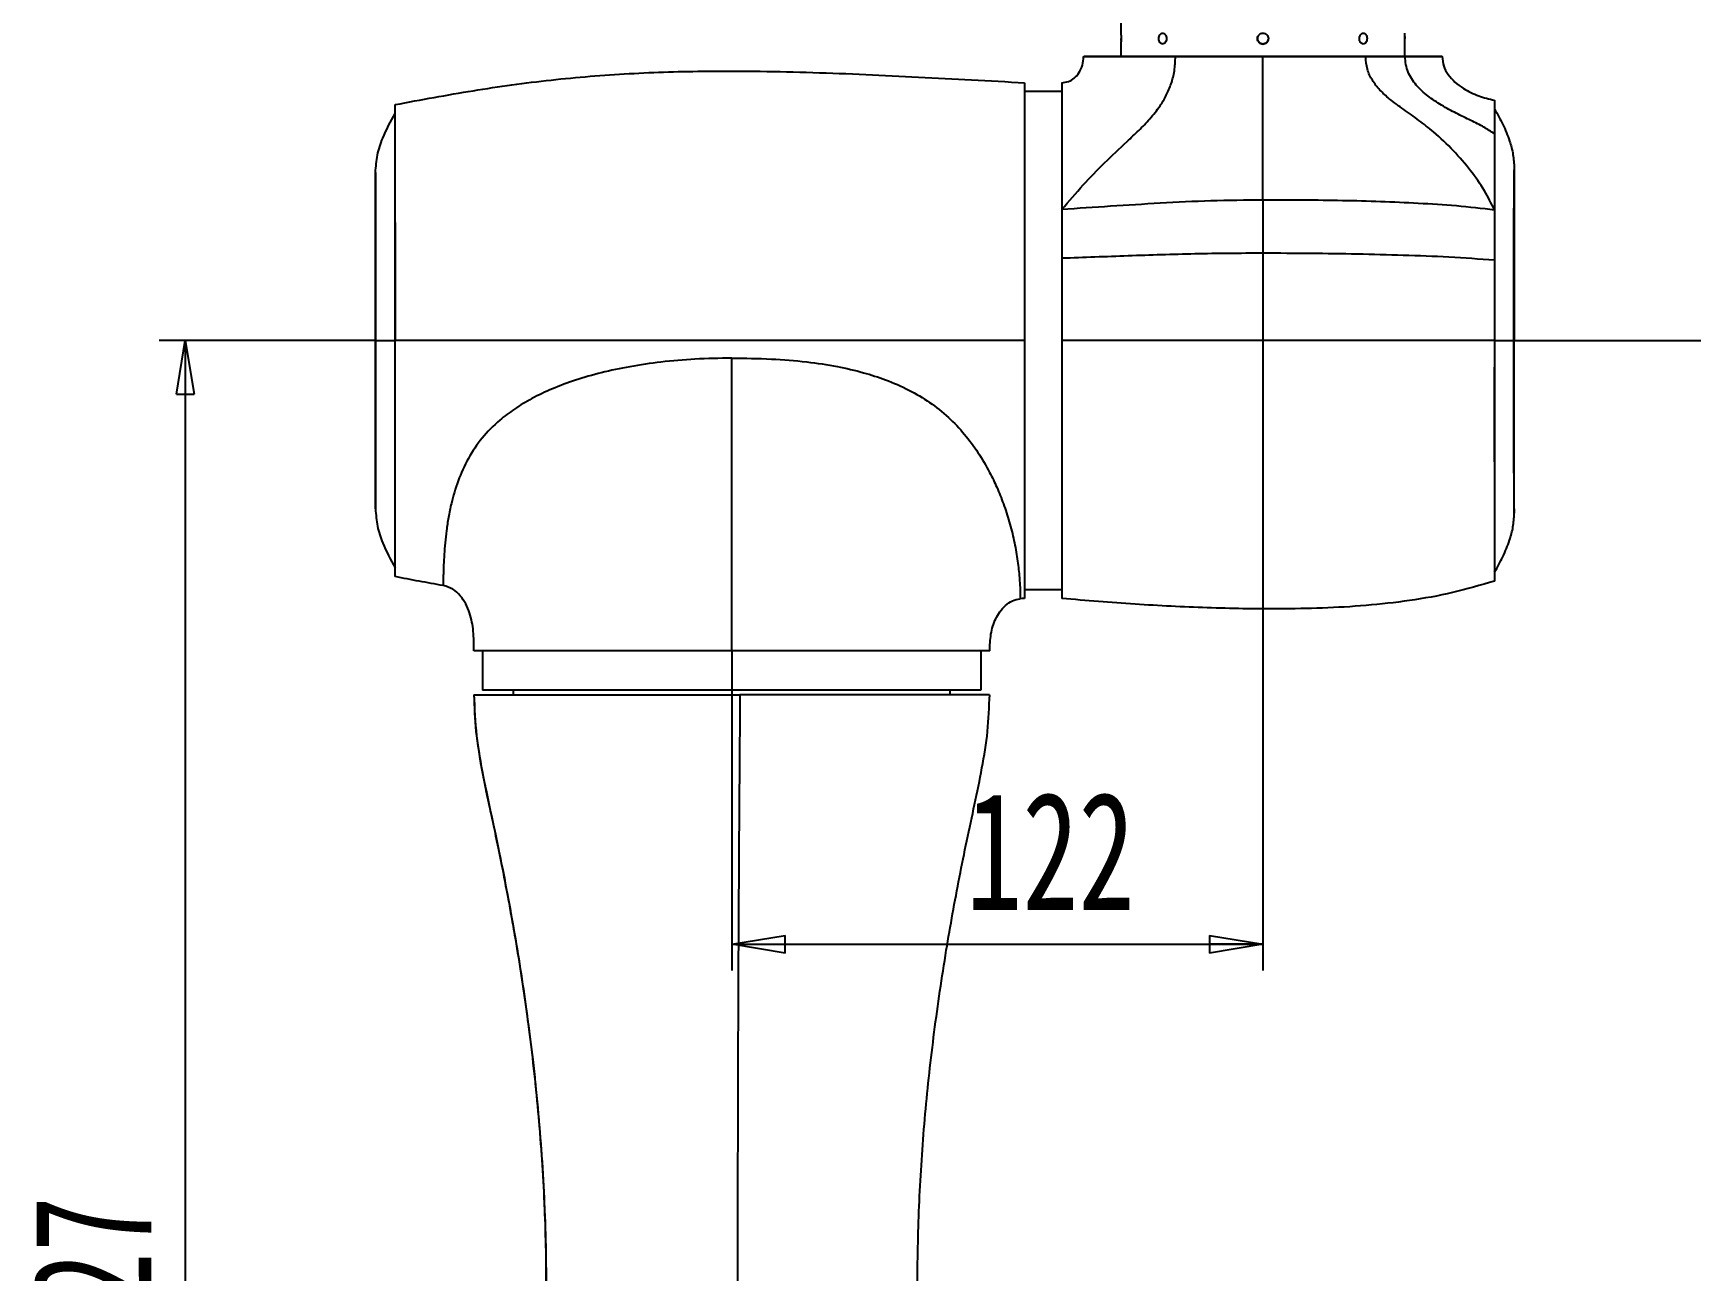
# Model space of a CAD drawing. Header units: millimetres. Extents: x 0 to 841, y 0 to 594.
# Drawn here: x 498.3 to 624.7, y 222.3 to 316.7 of the extents above; entities that cross this region are included whole.
import ezdxf

# ---------------------------------------------------------------- set-up
doc = ezdxf.new("R2010")
doc.units = ezdxf.units.MM
doc.layers.add('10', color=7, linetype='Continuous')
doc.styles.add('SLDTEXTSTYLE4', font='TXT', dxfattribs={"width": 0.7})
doc.dimstyles.new('SLDDIMSTYLE0', dxfattribs={"dimtxt": 9, "dimasz": 4.08, "dimexe": 0, "dimexo": 0.0625, "dimgap": 2.25, "dimtad": 2, "dimlfac": 3, "dimrnd": 1e-09, "dimzin": 12, "dimdsep": 46, "dimtxsty": 'SLDTEXTSTYLE4', "dimblk1": 'CLOSED', "dimblk2": 'CLOSED', "dimsah": 1, "dimcen": 0.09, "dimadec": 0, "dimazin": 3, "dimtfac": 1, "dimtofl": 0, "dimtmove": 0, "dimatfit": 3, "dimldrblk": 'CLOSED', "dimfxl": 0, "dimfrac": 2, "dimtolj": 1, "dimtzin": 12, "dimarcsym": 0})

# ---------------------------------------------------------------- blocks, each defined once
blk = doc.blocks.new('_Closed')
at = {"color": 0, "linetype": 'ByBlock', "lineweight": -2}
for p, q in [((-1, 0.166667), (0, 0)), ((-1, 0.166667), (-1, -0.166667)), ((0, 0), (-1, -0.166667)), ((0, 0), (-1, 0))]:
    blk.add_line(p, q, dxfattribs=at)
blk = doc.blocks.new('_D_14')
at = {"layer": '10'}
for p, q in [((524.41, 293.23), (507.91, 293.23)), ((509.91, 293.23), (509.91, 150.23)), ((524.41, 150.23), (507.91, 150.23))]:
    blk.add_line(p, q, dxfattribs=at)
at = {"layer": '10', "xscale": 4.08, "yscale": 4.08}
for p, rotation in [((509.91, 293.23, 0), 89.99999995012676), ((509.91, 150.23, 0), 269.9999999501268)]:
    blk.add_blockref('_Closed', p, dxfattribs=dict(at, rotation=rotation))
at = {"layer": '10', "insert": (498.31, 215.13), "char_height": 9, "attachment_point": 1, "rotation": 90, "style": 'SLDTEXTSTYLE4'}
blk.add_mtext('427', dxfattribs=at)
blk = doc.blocks.new('_D_15')
at = {"layer": '10'}
for p, q in [((592.08, 293.23), (592.08, 245.19)), ((551.58, 269.56), (551.58, 245.19)), ((551.58, 247.19), (592.08, 247.19))]:
    blk.add_line(p, q, dxfattribs=at)
at = {"layer": '10', "xscale": 4.08, "yscale": 4.08}
for p, rotation in [((551.58, 247.19, 0), 179.9999986265986), ((592.08, 247.19, 0), 359.9999986265985)]:
    blk.add_blockref('_Closed', p, dxfattribs=dict(at, rotation=rotation))
at = {"layer": '10', "insert": (569.45, 258.8), "char_height": 9, "attachment_point": 1, "rotation": 360, "style": 'SLDTEXTSTYLE4'}
blk.add_mtext('122', dxfattribs=at)
blk = doc.blocks.new('_D_16')
at = {"layer": '10'}
for p, q in [((615.25, 413.26), (672.58, 413.26)), ((670.58, 293.23), (670.58, 413.26)), ((609.75, 293.23), (672.58, 293.23))]:
    blk.add_line(p, q, dxfattribs=at)
at = {"layer": '10', "xscale": 4.08, "yscale": 4.08}
for p, rotation in [((670.58, 413.26, 0), 90.00000002089162), ((670.58, 293.23, 0), 270.0000000208916)]:
    blk.add_blockref('_Closed', p, dxfattribs=dict(at, rotation=rotation))
at = {"layer": '10', "insert": (658.98, 344.19), "char_height": 9, "attachment_point": 1, "rotation": 90, "style": 'SLDTEXTSTYLE4'}
blk.add_mtext('357', dxfattribs=at)

msp = doc.modelspace()

# ---------------------------------------------------------------- linework, layer by layer
at = {"color": 7, "linetype": 'Continuous', "lineweight": 25}
for p, q in [((581.254, 317.9277), (581.254, 316.6777)), ((581.2609, 316.1105), (581.262, 316.261)), ((591.6773, 316.3363), (591.6623, 316.261)), ((602.8971, 316.4207), (602.896, 316.261)), ((578.4128, 314.9277), (578.4128, 314.8944)), ((581.254, 315.8444), (581.254, 314.9277)), ((585.4129, 314.8944), (586.3379, 314.8944)), ((590.3182, 314.8944), (592.079, 314.8944)), ((602.904, 314.9277), (602.904, 315.8444)), ((605.7451, 314.8944), (605.7451, 314.9277)), ((576.7457, 312.2277), (573.9123, 312.2277)), ((611.2457, 280.3944), (611.2457, 280.061)), ((576.7457, 274.2277), (573.9123, 274.2277)), ((532.5786, 269.561), (532.5786, 266.561)), ((570.5786, 269.561), (570.5786, 266.561)), ((534.9203, 266.561), (534.9203, 266.2277)), ((568.237, 266.2277), (568.237, 266.561))]:
    msp.add_line(p, q, dxfattribs=at)
at = {"color": 7, "linetype": 'Continuous', "lineweight": 25, "flags": 128}
for points in [[(578.4128, 314.9277), (578.4279, 314.9277), (578.5478, 314.9277), (578.7867, 314.9277), (579.1424, 314.9277), (579.6118, 314.9277), (580.1907, 314.9277), (580.8741, 314.9277), (581.656, 314.9277), (582.5295, 314.9277), (583.4869, 314.9277), (584.5198, 314.9277), (585.6192, 314.9277), (586.7753, 314.9277), (587.978, 314.9277), (589.2167, 314.9277), (590.4807, 314.9277), (591.7586, 314.9277), (593.0394, 314.9277), (594.3117, 314.9277), (595.5644, 314.9277), (596.7865, 314.9277), (597.9672, 314.9277), (599.0962, 314.9277), (600.1635, 314.9277), (601.1598, 314.9277), (602.0762, 314.9277), (602.9048, 314.9277), (603.6383, 314.9277), (604.2701, 314.9277), (604.7949, 314.9277), (605.2079, 314.9277), (605.5055, 314.9277), (605.6851, 314.9277), (605.7451, 314.9277)], [(611.2457, 293.2277), (611.2457, 293.2277)], [(573.9123, 273.561), (573.7257, 273.5512), (573.579, 273.5435)], [(570.5786, 266.561), (570.5201, 266.561), (570.3447, 266.561), (570.0537, 266.561), (569.6487, 266.561), (569.1323, 266.561), (568.5077, 266.561), (567.7788, 266.561), (566.9499, 266.561), (566.0263, 266.561), (565.0137, 266.561), (563.9181, 266.561), (562.7465, 266.561), (561.5061, 266.561), (560.2044, 266.561), (558.8496, 266.561), (557.4499, 266.561), (556.0141, 266.561), (554.5509, 266.561), (553.0693, 266.561), (551.5786, 266.561), (550.0879, 266.561), (548.6064, 266.561), (547.1432, 266.561), (545.7073, 266.561), (544.3076, 266.561), (542.9528, 266.561), (541.6512, 266.561), (540.4107, 266.561), (539.2391, 266.561), (538.1436, 266.561), (537.1309, 266.561), (536.2073, 266.561), (535.3785, 266.561), (534.6495, 266.561), (534.0249, 266.561), (533.5085, 266.561), (533.1036, 266.561), (532.8125, 266.561), (532.6372, 266.561), (532.5786, 266.561)]]:
    msp.add_lwpolyline(points, dxfattribs=at)
at = {"color": 7, "linetype": 'Continuous', "lineweight": 25}
for points, knots in [([(581.254, 316.6777), (581.2542, 316.6714), (581.2547, 316.6589), (581.258, 316.5627), (581.2613, 316.425), (581.2618, 316.3158), (581.262, 316.261)], [0, 0, 0, 0, 0.24999564, 0.49977654, 0.74944505, 1, 1, 1, 1]), ([(581.262, 316.261), (581.2618, 316.2142), (581.2615, 316.1206), (581.2589, 315.9957), (581.2561, 315.9015), (581.2543, 315.8515), (581.2541, 315.8464), (581.254, 315.8444)], [0, 0, 0, 0, 0.21458558, 0.42916732, 0.64384899, 0.85859581, 1, 1, 1, 1]), ([(584.1356, 316.261), (584.1399, 316.3156), (584.1484, 316.4248), (584.2141, 316.5624), (584.3091, 316.6588), (584.386, 316.6714), (584.4246, 316.6777)], [0, 0, 0, 0, 0.24999597, 0.49977678, 0.7494451, 1, 1, 1, 1]), ([(584.4246, 315.8444), (584.3861, 315.8506), (584.3093, 315.8632), (584.2143, 315.9594), (584.1484, 316.097), (584.1399, 316.2063), (584.1356, 316.261)], [0, 0, 0, 0, 0.24999597, 0.49977678, 0.7494451, 1, 1, 1, 1]), ([(584.4246, 316.6777), (584.4633, 316.6714), (584.5409, 316.6589), (584.6405, 316.5627), (584.711, 316.425), (584.7202, 316.3158), (584.7249, 316.261)], [0, 0, 0, 0, 0.24999597, 0.49977678, 0.7494451, 1, 1, 1, 1]), ([(584.7249, 316.261), (584.7203, 316.2064), (584.711, 316.0973), (584.6407, 315.9596), (584.5411, 315.8632), (584.4634, 315.8507), (584.4246, 315.8444)], [0, 0, 0, 0, 0.24999597, 0.49977678, 0.7494451, 1, 1, 1, 1]), ([(591.6623, 316.261), (591.6686, 316.3156), (591.6811, 316.4248), (591.7774, 316.5624), (591.915, 316.6588), (592.0243, 316.6714), (592.079, 316.6777)], [0, 0, 0, 0, 0.24999597, 0.49977678, 0.7494451, 1, 1, 1, 1]), ([(592.079, 315.8444), (592.0244, 315.8506), (591.9152, 315.8632), (591.7776, 315.9594), (591.6812, 316.097), (591.6686, 316.2063), (591.6623, 316.261)], [0, 0, 0, 0, 0.249995969, 0.499776775, 0.749445103, 1, 1, 1, 1]), ([(591.6623, 316.261), (591.6686, 316.2065), (591.6811, 316.0974), (591.7775, 315.9588), (591.9151, 315.8661), (592.0786, 315.8336), (592.2428, 315.8658), (592.3791, 315.9589), (592.4651, 316.0743), (592.4767, 316.1571), (592.4807, 316.1857)], [0, 0, 0, 0, 0.132898987, 0.265684536, 0.398409409, 0.531128014, 0.663903736, 0.796795631, 0.929706732, 1, 1, 1, 1]), ([(592.079, 316.6777), (592.1336, 316.6714), (592.2428, 316.6589), (592.3804, 316.5627), (592.4768, 316.425), (592.4894, 316.3158), (592.4957, 316.261)], [0, 0, 0, 0, 0.24999597, 0.49977678, 0.7494451, 1, 1, 1, 1]), ([(592.4957, 316.261), (592.4894, 316.2064), (592.4769, 316.0973), (592.3806, 315.9596), (592.243, 315.8632), (592.1337, 315.8507), (592.079, 315.8444)], [0, 0, 0, 0, 0.24999597, 0.49977678, 0.7494451, 1, 1, 1, 1]), ([(599.4331, 316.261), (599.4377, 316.3156), (599.4469, 316.4248), (599.5173, 316.5624), (599.6169, 316.6588), (599.6945, 316.6714), (599.7334, 316.6777)], [0, 0, 0, 0, 0.24999597, 0.49977678, 0.7494451, 1, 1, 1, 1]), ([(599.7334, 315.8444), (599.6946, 315.8506), (599.6171, 315.8632), (599.5175, 315.9594), (599.447, 316.097), (599.4378, 316.2063), (599.4331, 316.261)], [0, 0, 0, 0, 0.24999597, 0.49977678, 0.7494451, 1, 1, 1, 1]), ([(599.7334, 316.6777), (599.7719, 316.6714), (599.8487, 316.6589), (599.9437, 316.5627), (600.0096, 316.425), (600.0181, 316.3158), (600.0224, 316.261)], [0, 0, 0, 0, 0.249995969, 0.499776775, 0.749445103, 1, 1, 1, 1]), ([(600.0224, 316.261), (600.0181, 316.2064), (600.0096, 316.0973), (599.9439, 315.9596), (599.8488, 315.8632), (599.7719, 315.8507), (599.7334, 315.8444)], [0, 0, 0, 0, 0.24999597, 0.49977678, 0.7494451, 1, 1, 1, 1]), ([(602.896, 316.261), (602.8962, 316.3156), (602.8967, 316.4248), (602.9, 316.5624), (602.9032, 316.6588), (602.9037, 316.6714), (602.904, 316.6777)], [0, 0, 0, 0, 0.24999597, 0.49977678, 0.7494451, 1, 1, 1, 1]), ([(602.904, 315.8444), (602.9037, 315.8506), (602.9032, 315.8632), (602.9, 315.9594), (602.8967, 316.097), (602.8962, 316.2063), (602.896, 316.261)], [0, 0, 0, 0, 0.24999597, 0.49977678, 0.7494451, 1, 1, 1, 1]), ([(576.7457, 303.2278), (577.2813, 303.8594), (578.3288, 305.0946), (580.0058, 306.8082), (581.4435, 308.1618), (582.6193, 309.2522), (583.4797, 310.1306), (584.191, 311.0235), (584.7327, 311.926), (585.1113, 312.8243), (585.3662, 313.8239), (585.3968, 314.5295), (585.4127, 314.8944)], [0, 0, 0, 0, 0.16773688, 0.32805296, 0.49041555, 0.57429455, 0.65857742, 0.74190322, 0.80389069, 0.86632155, 0.93086361, 1, 1, 1, 1]), ([(576.7457, 312.8944), (576.921, 312.9129), (577.2675, 312.9495), (577.7204, 313.235), (578.0899, 313.6608), (578.3575, 314.2292), (578.3938, 314.6697), (578.4123, 314.8944)], [0, 0, 0, 0, 0.18181482, 0.35933741, 0.54176051, 0.76623186, 1, 1, 1, 1]), ([(592.079, 303.9518), (592.079, 304.8554), (592.079, 306.6824), (592.079, 308.8653), (592.079, 310.6445), (592.079, 312.0122), (592.079, 313.4287), (592.079, 314.4061), (592.079, 314.8944)], [0, 0, 0, 0, 0.24820394, 0.50183883, 0.62906129, 0.7543094, 0.87726373, 1, 1, 1, 1]), ([(609.7457, 303.1877), (609.4978, 303.6843), (608.9679, 304.7457), (607.899, 306.2473), (606.6062, 307.7558), (605.2713, 309.022), (603.9817, 310.0388), (602.828, 310.8311), (601.8148, 311.5688), (601.0019, 312.3039), (600.4146, 313.0426), (599.9958, 313.9151), (599.9453, 314.5635), (599.9195, 314.8944)], [0, 0, 0, 0, 0.102738375, 0.219620383, 0.347547706, 0.4833859, 0.576913542, 0.670979313, 0.761584809, 0.825092201, 0.884294767, 0.94096767, 1, 1, 1, 1]), ([(609.7457, 308.9995), (609.4779, 309.1744), (608.8919, 309.5572), (607.8992, 310.0338), (606.8143, 310.5659), (605.7079, 311.1574), (604.666, 311.844), (603.9004, 312.5347), (603.418, 313.178), (603.145, 313.7006), (602.9615, 314.2783), (602.939, 314.6865), (602.9276, 314.8944)], [0, 0, 0, 0, 0.10324835, 0.22592946, 0.36054401, 0.49928864, 0.63510945, 0.76289485, 0.82317987, 0.88159605, 0.93968361, 1, 1, 1, 1]), ([(605.7457, 314.8944), (605.7703, 314.6476), (605.8194, 314.1552), (606.194, 313.4906), (606.7164, 312.9227), (607.4925, 312.3548), (608.5063, 311.8529), (609.3376, 311.6571), (609.7457, 311.561)], [0, 0, 0, 0, 0.13161651, 0.26265869, 0.39958087, 0.54332295, 0.77584654, 1, 1, 1, 1]), ([(525.9123, 311.2277), (527.8911, 311.5972), (531.8346, 312.3337), (537.786, 313.1577), (543.7585, 313.6443), (550.4223, 313.8379), (557.7827, 313.7221), (565.8362, 313.3404), (571.2164, 313.0433), (573.9123, 312.8944)], [0, 0, 0, 0, 0.12529612, 0.24971046, 0.37381709, 0.4981234, 0.66456897, 0.83192256, 1, 1, 1, 1]), ([(573.9123, 312.8944), (573.9123, 312.8618), (573.9123, 312.7968), (573.9123, 312.2746), (573.9123, 311.4504), (573.9123, 310.3079), (573.9123, 308.875), (573.9123, 307.174), (573.9123, 305.2342), (573.9123, 303.0892), (573.9123, 300.7756), (573.9123, 298.3329), (573.9123, 295.8025), (573.9123, 294.086), (573.9123, 293.2277)], [0, 0, 0, 0, 0.08334415, 0.16665448, 0.24999986, 0.33334652, 0.41664861, 0.49999952, 0.58334384, 0.66665476, 0.74999936, 0.83330664, 0.91665076, 1, 1, 1, 1]), ([(576.7457, 312.8944), (576.7457, 312.8623), (576.7457, 312.7981), (576.7457, 312.2851), (576.7457, 311.4752), (576.7457, 310.3539), (576.7457, 308.9468), (576.7457, 307.2732), (576.7457, 305.3747), (576.7457, 303.9435), (576.7457, 303.2278)], [0, 0, 0, 0, 0.125005551, 0.250012792, 0.375020939, 0.500025217, 0.625021439, 0.750010346, 0.874999811, 1, 1, 1, 1]), ([(525.9123, 293.2277), (525.9123, 294.0427), (525.9123, 295.648), (525.9123, 298.0316), (525.9123, 300.1593), (525.9123, 302.0397), (525.9123, 303.6768), (525.9123, 305.1981), (525.9123, 306.5654), (525.9123, 307.7533), (525.9123, 308.7595), (525.9123, 309.589), (525.9123, 310.3091), (525.9123, 310.8565), (525.9123, 311.1813), (525.9123, 311.2121), (525.9123, 311.2277)], [0, 0, 0, 0, 0.08441164, 0.16625611, 0.24861369, 0.31148186, 0.37451736, 0.43842697, 0.49999992, 0.56156864, 0.62548395, 0.68852939, 0.75138633, 0.83374189, 0.91558221, 1, 1, 1, 1]), ([(609.7457, 311.561), (609.7457, 311.5571), (609.7457, 311.5497), (609.7457, 311.4768), (609.7457, 311.3383), (609.7457, 311.0847), (609.7457, 310.6526), (609.7457, 309.9896), (609.7457, 309.3257), (609.7457, 308.9995)], [0, 0, 0, 0, 0.13274443, 0.25050949, 0.37789868, 0.49763691, 0.66653, 0.83616352, 1, 1, 1, 1]), ([(524.4123, 306.061), (524.4452, 306.5034), (524.5115, 307.3945), (525.0258, 308.9219), (525.5758, 309.9388), (525.9123, 310.561)], [0, 0, 0, 0, 0.27677205, 0.55746958, 1, 1, 1, 1]), ([(609.7457, 310.8944), (609.964, 310.5018), (610.402, 309.7145), (610.8772, 308.5546), (611.1856, 307.4406), (611.2257, 306.742), (611.2457, 306.3944)], [0, 0, 0, 0, 0.28083014, 0.56330767, 0.78270392, 1, 1, 1, 1]), ([(609.7457, 308.9995), (609.7457, 308.7703), (609.7457, 308.3171), (609.7457, 307.4826), (609.7457, 306.404), (609.7457, 304.9767), (609.7457, 303.8032), (609.7457, 303.1877)], [0, 0, 0, 0, 0.167586018, 0.331445277, 0.496648168, 0.736001057, 1, 1, 1, 1]), ([(524.4123, 293.2277), (524.4123, 293.8217), (524.4123, 295.0017), (524.4123, 296.7628), (524.4123, 298.3557), (524.4123, 299.7679), (524.4123, 300.9945), (524.4123, 302.1421), (524.4123, 303.1647), (524.4123, 304.0206), (524.4123, 304.7038), (524.4123, 305.2306), (524.4123, 305.6538), (524.4123, 305.9265), (524.4123, 306.05), (524.4123, 306.0573), (524.4123, 306.061)], [0, 0, 0, 0, 0.08397261, 0.16679981, 0.24932864, 0.31185082, 0.3748044, 0.43760771, 0.5, 0.56239229, 0.6251956, 0.68814918, 0.75067136, 0.83320019, 0.91602739, 1, 1, 1, 1]), ([(524.4123, 306.061), (524.4123, 306.0573), (524.4123, 306.05), (524.4123, 305.9265), (524.4123, 305.6538), (524.4123, 305.2306), (524.4123, 304.7038), (524.4123, 304.0206), (524.4123, 303.1647), (524.4123, 302.1421), (524.4123, 300.9945), (524.4123, 299.7679), (524.4123, 298.3557), (524.4123, 296.7628), (524.4123, 295.0017), (524.4123, 293.8217), (524.4123, 293.2277)], [0, 0, 0, 0, 0.08397261, 0.16679981, 0.24932864, 0.31185082, 0.3748044, 0.43760771, 0.5, 0.56239229, 0.6251956, 0.68814918, 0.75067136, 0.83320019, 0.91602739, 1, 1, 1, 1]), ([(611.215, 293.2277), (611.2151, 294.0779), (611.2154, 295.6808), (611.2168, 297.9601), (611.2188, 299.8401), (611.2211, 301.356), (611.2233, 302.5103), (611.2259, 303.4278), (611.229, 304.1189), (611.2322, 304.6497), (611.2352, 305.0903), (611.238, 305.4668), (611.2413, 305.8652), (611.2451, 306.1757), (611.2454, 306.2212), (611.2456, 306.2434)], [0, 0, 0, 0, 0.13087579, 0.24676859, 0.35209672, 0.42578242, 0.49172702, 0.54637484, 0.59109413, 0.63386174, 0.68150692, 0.73430871, 0.78935417, 0.89738728, 1, 1, 1, 1]), ([(611.2457, 306.3944), (611.2457, 306.401), (611.2457, 306.409), (611.2457, 306.2636), (611.2457, 306.2374)], [0, 0, 0, 0, 0.81913968, 1, 1, 1, 1]), ([(611.2457, 306.3944), (611.2457, 306.3832), (611.2457, 306.3619), (611.2457, 306.0724), (611.2457, 305.571), (611.2457, 304.98), (611.2457, 304.4519), (611.2457, 303.8498), (611.2457, 303.0423), (611.2457, 301.9197), (611.2457, 300.4774), (611.2457, 298.8449), (611.2457, 297.0863), (611.2457, 295.2032), (611.2457, 293.9027), (611.2457, 293.2277)], [0, 0, 0, 0, 0.12774194, 0.24274494, 0.35084732, 0.40926849, 0.45880391, 0.49897931, 0.53886053, 0.59830576, 0.66954045, 0.74556125, 0.82458153, 0.90894322, 1, 1, 1, 1]), ([(592.079, 303.9518), (590.7548, 303.9369), (588.1384, 303.9074), (584.2693, 303.7146), (580.487, 303.4728), (577.9871, 303.3091), (576.7457, 303.2278)], [0, 0, 0, 0, 0.25777825, 0.50929859, 0.75633043, 1, 1, 1, 1]), ([(592.079, 303.9518), (592.079, 303.2878), (592.079, 301.9564), (592.079, 300.5829), (592.079, 299.8944)], [0, 0, 0, 0, 0.49875771, 1, 1, 1, 1]), ([(609.7457, 303.1877), (608.7767, 303.2997), (606.8553, 303.5215), (603.9402, 303.6963), (601.0455, 303.8317), (598.126, 303.9091), (595.1348, 303.9464), (593.1112, 303.95), (592.079, 303.9518)], [0, 0, 0, 0, 0.16762494, 0.33237882, 0.49492385, 0.65839429, 0.82575257, 1, 1, 1, 1]), ([(525.9123, 302.2277), (525.9123, 302.2267), (525.9123, 302.2248), (525.9123, 302.1386), (525.9123, 301.8901), (525.9123, 301.42), (525.9123, 300.6895), (525.9123, 299.6582), (525.9123, 298.4507), (525.9123, 297.182), (525.9123, 295.8743), (525.9123, 294.5542), (525.9123, 293.6714), (525.9123, 293.2277)], [0, 0, 0, 0, 0.09382074, 0.18660742, 0.27940517, 0.37332572, 0.46685297, 0.55968943, 0.64815961, 0.73658198, 0.82395847, 0.91151119, 1, 1, 1, 1]), ([(525.9123, 302.2277), (525.9123, 302.2264), (525.9123, 302.2239), (525.9123, 302.1418), (525.9123, 301.878), (525.9123, 301.5557), (525.9123, 301.208), (525.9123, 301.1189)], [0, 0, 0, 0, 0.23126273, 0.45997658, 0.68871769, 0.92022644, 1, 1, 1, 1]), ([(576.7457, 303.2278), (576.7457, 302.6295), (576.7457, 301.433), (576.7457, 300.1477), (576.7457, 299.505)], [0, 0, 0, 0, 0.49999979, 1, 1, 1, 1]), ([(609.7457, 303.1877), (609.7457, 302.557), (609.7457, 301.304), (609.7457, 300.0018), (609.7457, 299.3551)], [0, 0, 0, 0, 0.503375605, 1, 1, 1, 1]), ([(609.7457, 302.4675), (609.7457, 302.4492), (609.7457, 302.4007), (609.7457, 302.1937), (609.7457, 301.7986), (609.7457, 301.1873), (609.7457, 300.2567), (609.7457, 298.9648), (609.7457, 297.954), (609.7457, 297.4114)], [0, 0, 0, 0, 0.10029939, 0.26455586, 0.40801927, 0.53669565, 0.66086472, 0.81794205, 1, 1, 1, 1]), ([(592.079, 299.8944), (590.3497, 299.8844), (586.9179, 299.8647), (581.8093, 299.6872), (578.4304, 299.5656), (576.7457, 299.505)], [0, 0, 0, 0, 0.33744453, 0.66965074, 1, 1, 1, 1]), ([(592.079, 299.8944), (592.079, 299.1673), (592.079, 297.7134), (592.079, 295.4773), (592.079, 293.9781), (592.079, 293.2277)], [0, 0, 0, 0, 0.33316696, 0.66622582, 1, 1, 1, 1]), ([(609.7457, 299.3551), (608.5901, 299.4399), (606.2938, 299.6085), (602.7851, 299.7349), (599.2693, 299.8289), (595.6987, 299.8761), (593.2965, 299.8882), (592.079, 299.8944)], [0, 0, 0, 0, 0.20036332, 0.39817215, 0.59523742, 0.79485221, 1, 1, 1, 1]), ([(576.7457, 299.505), (576.7457, 298.8258), (576.7457, 297.4653), (576.7457, 295.3565), (576.7457, 293.9366), (576.7457, 293.2277)], [0, 0, 0, 0, 0.33302743, 0.66701202, 1, 1, 1, 1]), ([(609.7457, 299.3551), (609.7457, 298.8658), (609.7457, 297.8598), (609.7457, 296.3641), (609.7457, 294.8104), (609.7457, 293.7779), (609.7457, 293.2277)], [0, 0, 0, 0, 0.24147093, 0.49640938, 0.73162802, 1, 1, 1, 1]), ([(609.7457, 296.2066), (609.7457, 295.9645), (609.7457, 295.5618), (609.7457, 295.1564), (609.7457, 294.9948)], [0, 0, 0, 0, 0.60119706, 1, 1, 1, 1]), ([(524.4123, 293.2277), (524.4452, 293.2277), (524.5115, 293.2277), (525.0258, 293.2277), (525.5758, 293.2277), (525.9123, 293.2277)], [0, 0, 0, 0, 0.27677205, 0.55746958, 1, 1, 1, 1]), ([(524.4123, 280.3944), (524.4123, 280.3981), (524.4123, 280.4054), (524.4123, 280.5289), (524.4123, 280.8016), (524.4123, 281.2248), (524.4123, 281.7516), (524.4123, 282.4348), (524.4123, 283.2907), (524.4123, 284.3133), (524.4123, 285.4608), (524.4123, 286.6875), (524.4123, 288.0997), (524.4123, 289.6925), (524.4123, 291.4537), (524.4123, 292.6337), (524.4123, 293.2277)], [0, 0, 0, 0, 0.08397261, 0.16679981, 0.24932864, 0.31185082, 0.3748044, 0.43760771, 0.5, 0.56239229, 0.6251956, 0.68814918, 0.75067136, 0.83320019, 0.91602739, 1, 1, 1, 1]), ([(524.4123, 293.2277), (524.4123, 292.6337), (524.4123, 291.4537), (524.4123, 289.6925), (524.4123, 288.0997), (524.4123, 286.6875), (524.4123, 285.4608), (524.4123, 284.3133), (524.4123, 283.2907), (524.4123, 282.4348), (524.4123, 281.7516), (524.4123, 281.2248), (524.4123, 280.8016), (524.4123, 280.5289), (524.4123, 280.4054), (524.4123, 280.3981), (524.4123, 280.3944)], [0, 0, 0, 0, 0.08397261, 0.16679981, 0.24932864, 0.31185082, 0.3748044, 0.43760771, 0.5, 0.56239229, 0.6251956, 0.68814918, 0.75067136, 0.83320019, 0.91602739, 1, 1, 1, 1]), ([(525.9123, 275.2277), (525.9123, 275.2433), (525.9123, 275.2741), (525.9123, 275.5988), (525.9123, 276.1463), (525.9123, 276.8664), (525.9123, 277.6959), (525.9123, 278.7021), (525.9123, 279.8899), (525.9123, 281.2572), (525.9123, 282.7785), (525.9123, 284.4157), (525.9123, 286.2961), (525.9123, 288.4236), (525.9123, 290.8073), (525.9123, 292.4126), (525.9123, 293.2277)], [0, 0, 0, 0, 0.0844124, 0.166252754, 0.248613662, 0.311470601, 0.374516046, 0.438425211, 0.500000071, 0.561566868, 0.62548263, 0.688518127, 0.751386305, 0.833738536, 0.915582973, 1, 1, 1, 1]), ([(573.9123, 293.2277), (571.2164, 293.2277), (565.8362, 293.2277), (557.7827, 293.2277), (550.4223, 293.2277), (543.7585, 293.2277), (537.786, 293.2277), (531.8346, 293.2277), (527.8911, 293.2277), (525.9123, 293.2277)], [0, 0, 0, 0, 0.16807744, 0.33543103, 0.5018766, 0.62618291, 0.75028954, 0.87470388, 1, 1, 1, 1]), ([(525.9123, 284.2277), (525.9123, 284.2287), (525.9123, 284.2306), (525.9123, 284.3168), (525.9123, 284.5653), (525.9123, 285.0354), (525.9123, 285.7659), (525.9123, 286.7971), (525.9123, 288.0047), (525.9123, 289.2734), (525.9123, 290.5811), (525.9123, 291.9012), (525.9123, 292.784), (525.9123, 293.2277)], [0, 0, 0, 0, 0.09382074, 0.18660742, 0.27940517, 0.37332572, 0.46685297, 0.55968943, 0.64815961, 0.73658198, 0.82395847, 0.91151119, 1, 1, 1, 1]), ([(573.9123, 293.2277), (573.9123, 292.3695), (573.9123, 290.653), (573.9123, 288.1226), (573.9123, 285.6802), (573.9123, 283.3664), (573.9123, 281.2216), (573.9123, 279.2815), (573.9123, 277.5805), (573.9123, 276.1476), (573.9123, 275.005), (573.9123, 274.1808), (573.9123, 273.6586), (573.9123, 273.5936), (573.9123, 273.561)], [0, 0, 0, 0, 0.083343929, 0.166687977, 0.250000469, 0.333308162, 0.41665138, 0.500000886, 0.583346481, 0.666648502, 0.75000034, 0.833340407, 0.916650669, 1, 1, 1, 1]), ([(576.7457, 293.2277), (576.7457, 292.3694), (576.7457, 290.6533), (576.7457, 288.123), (576.7457, 285.68), (576.7457, 283.3662), (576.7457, 281.2211), (576.7457, 279.2814), (576.7457, 277.5804), (576.7457, 276.1475), (576.7457, 275.005), (576.7457, 274.1809), (576.7457, 273.6585), (576.7457, 273.5935), (576.7457, 273.561)], [0, 0, 0, 0, 0.08335107, 0.16665423, 0.25, 0.33335098, 0.41665426, 0.5, 0.58335098, 0.66665426, 0.75, 0.83335102, 0.91665418, 1, 1, 1, 1]), ([(592.079, 293.2277), (589.5418, 293.2277), (584.4224, 293.2277), (579.3195, 293.2277), (576.7457, 293.2277)], [0, 0, 0, 0, 0.49560781, 1, 1, 1, 1]), ([(609.7457, 293.2277), (608.7908, 293.2277), (606.883, 293.2277), (603.9483, 293.2277), (600.4978, 293.2277), (596.5346, 293.2277), (593.5614, 293.2277), (592.079, 293.2277)], [0, 0, 0, 0, 0.16714432, 0.33395162, 0.50085065, 0.75113631, 1, 1, 1, 1]), ([(609.7457, 293.2277), (609.7457, 292.5894), (609.7457, 291.3218), (609.7457, 289.4107), (609.7457, 287.5404), (609.7457, 285.8886), (609.7457, 284.4751), (609.7457, 283.264), (609.7457, 281.8958), (609.7457, 280.4198), (609.7457, 279.1123), (609.7457, 278.15), (609.7457, 277.4406), (609.7457, 276.845), (609.7457, 276.3452), (609.7457, 275.9345), (609.7457, 275.5546), (609.7457, 275.2362), (609.7457, 275.0183), (609.7457, 274.9089), (609.7457, 274.8992), (609.7457, 274.8944)], [0, 0, 0, 0, 0.06307525, 0.12525998, 0.18908329, 0.24901782, 0.29132398, 0.33364741, 0.37528943, 0.4380534, 0.49995733, 0.5409039, 0.58213548, 0.62471054, 0.6663472, 0.70867078, 0.75098215, 0.81091008, 0.87473999, 0.93692474, 1, 1, 1, 1]), ([(609.7457, 293.2277), (609.964, 293.2277), (610.402, 293.2277), (610.8772, 293.2277), (611.1856, 293.2277), (611.2257, 293.2277), (611.2457, 293.2277)], [0, 0, 0, 0, 0.28083014, 0.56330767, 0.78270392, 1, 1, 1, 1]), ([(611.2456, 280.212), (611.2454, 280.2341), (611.2451, 280.2797), (611.2413, 280.5902), (611.238, 280.9886), (611.2352, 281.3651), (611.2322, 281.8057), (611.229, 282.3364), (611.2259, 283.0276), (611.2233, 283.9451), (611.2211, 285.0994), (611.2188, 286.6153), (611.2168, 288.4953), (611.2154, 290.7746), (611.2151, 292.3775), (611.215, 293.2277)], [0, 0, 0, 0, 0.102612722, 0.210645828, 0.265691292, 0.318493083, 0.366138262, 0.408905871, 0.453625163, 0.508272974, 0.574217576, 0.647903277, 0.753231405, 0.869124213, 1, 1, 1, 1]), ([(611.2457, 280.5397), (611.2457, 280.5631), (611.2457, 280.6335), (611.2457, 280.9004), (611.2457, 281.3133), (611.2457, 281.773), (611.2457, 282.2831), (611.2457, 282.8592), (611.2457, 283.5792), (611.2457, 284.5163), (611.2457, 285.6784), (611.2457, 287.1575), (611.2457, 288.9326), (611.2457, 291.0207), (611.2457, 292.47), (611.2457, 293.2277)], [0, 0, 0, 0, 0.05263506, 0.15805312, 0.23397982, 0.30384803, 0.3620131, 0.40785337, 0.45369364, 0.51185872, 0.58180528, 0.65765267, 0.76293633, 0.87606816, 1, 1, 1, 1]), ([(551.579, 291.8944), (550.6437, 291.8795), (548.8405, 291.8508), (546.2441, 291.6185), (543.8578, 291.2728), (541.6788, 290.8116), (539.7039, 290.2486), (537.9343, 289.5919), (536.3761, 288.8542), (535.0322, 288.0515), (533.7238, 287.0659), (532.4902, 285.8184), (531.4255, 284.2297), (530.6638, 282.5173), (530.2225, 280.986), (529.9661, 279.7228), (529.8142, 278.7094), (529.7108, 277.7618), (529.6443, 276.8788), (529.6049, 276.0794), (529.5863, 275.4083), (529.5799, 274.9076), (529.5789, 274.5992), (529.5789, 274.5659), (529.579, 274.5485)], [0, 0, 0, 0, 0.06382768, 0.12304805, 0.1778432, 0.22854557, 0.27542195, 0.3186957, 0.35847507, 0.39470344, 0.42774362, 0.4737141, 0.51961012, 0.56808217, 0.61785405, 0.6511515, 0.68494031, 0.72024392, 0.75885771, 0.80125111, 0.8466443, 0.89416997, 0.94471604, 1, 1, 1, 1]), ([(551.579, 291.8944), (552.5895, 291.8826), (554.4978, 291.8603), (557.1882, 291.6459), (559.5337, 291.2977), (561.5444, 290.8349), (563.3752, 290.2443), (565.0755, 289.5018), (566.6928, 288.5457), (568.1264, 287.4081), (569.3539, 286.103), (570.4016, 284.6765), (571.1978, 283.3072), (571.8275, 281.9898), (572.333, 280.7172), (572.7755, 279.3397), (573.1289, 277.9071), (573.376, 276.508), (573.5031, 275.37), (573.5582, 274.5257), (573.5764, 273.9624), (573.5792, 273.608), (573.5791, 273.5649), (573.579, 273.5435)], [0, 0, 0, 0, 0.06884543, 0.13000874, 0.18381849, 0.23044383, 0.27070672, 0.31519761, 0.35733512, 0.39982136, 0.44209097, 0.48384806, 0.52836752, 0.56177234, 0.59970278, 0.64304896, 0.69221578, 0.74732786, 0.80749369, 0.85516121, 0.90388983, 0.95238163, 1, 1, 1, 1]), ([(551.579, 269.561), (551.579, 271.46), (551.579, 275.2103), (551.579, 280.7944), (551.579, 286.3395), (551.579, 290.0335), (551.579, 291.8944)], [0, 0, 0, 0, 0.25485246, 0.50330417, 0.74978984, 1, 1, 1, 1]), ([(609.7457, 283.9879), (609.7457, 284.0062), (609.7457, 284.0547), (609.7457, 284.2617), (609.7457, 284.6568), (609.7457, 285.2681), (609.7457, 286.1986), (609.7457, 287.4915), (609.7457, 289.1345), (609.7457, 290.4027), (609.7457, 291.123), (609.7457, 291.1965)], [0, 0, 0, 0, 0.08100846, 0.21367292, 0.32954353, 0.43347114, 0.53375834, 0.66062445, 0.80766658, 0.98037728, 1, 1, 1, 1]), ([(611.2457, 280.061), (611.2457, 280.071), (611.2457, 280.09), (611.2457, 280.3951), (611.2457, 280.7926), (611.2457, 281.1655), (611.2457, 281.2307)], [0, 0, 0, 0, 0.341750899, 0.649421005, 0.938629727, 1, 1, 1, 1]), ([(524.4123, 280.3944), (524.4452, 279.952), (524.5115, 279.0609), (525.0258, 277.5335), (525.5758, 276.5166), (525.9123, 275.8944)], [0, 0, 0, 0, 0.27677205, 0.55746958, 1, 1, 1, 1]), ([(609.7457, 275.561), (609.964, 275.9536), (610.402, 276.7409), (610.8772, 277.9008), (611.1856, 279.0148), (611.2257, 279.7134), (611.2457, 280.061)], [0, 0, 0, 0, 0.28083014, 0.56330767, 0.78270392, 1, 1, 1, 1]), ([(611.2456, 280.212), (611.2456, 280.2164), (611.2456, 280.2217), (611.244, 280.3716), (611.2437, 280.3962)], [0, 0, 0, 0, 0.83529688, 1, 1, 1, 1]), ([(611.2457, 280.3944), (611.2457, 280.3946), (611.2457, 280.3949), (611.2457, 280.4978), (611.2457, 280.5288)], [0, 0, 0, 0, 0.69917473, 1, 1, 1, 1]), ([(611.2457, 280.061), (611.2457, 280.0544), (611.2457, 280.0464), (611.2457, 280.1917), (611.2457, 280.218)], [0, 0, 0, 0, 0.81913928, 1, 1, 1, 1]), ([(529.579, 274.5485), (528.968, 274.6573), (527.7442, 274.8751), (526.5235, 275.1101), (525.9123, 275.2277)], [0, 0, 0, 0, 0.49928449, 1, 1, 1, 1]), ([(531.9123, 269.561), (531.9129, 270.0626), (531.9141, 271.0381), (531.6947, 272.2556), (531.3135, 273.1601), (530.8991, 273.792), (530.326, 274.3285), (529.8306, 274.4744), (529.579, 274.5485)], [0, 0, 0, 0, 0.252223954, 0.490528436, 0.615998612, 0.743468219, 0.86967653, 1, 1, 1, 1]), ([(609.7457, 274.8944), (608.6781, 274.5808), (606.545, 273.9542), (603.2577, 273.3728), (599.9467, 272.9998), (596.6241, 272.8125), (592.5804, 272.7388), (587.8147, 272.823), (582.2934, 273.1021), (578.6068, 273.4071), (576.7457, 273.561)], [0, 0, 0, 0, 0.10039289, 0.2006042, 0.30089574, 0.40113361, 0.50094051, 0.66601808, 0.83138825, 1, 1, 1, 1]), ([(571.2457, 269.561), (571.2607, 269.9862), (571.2906, 270.8273), (571.5914, 271.848), (572.018, 272.5704), (572.4401, 273.039), (572.9575, 273.4255), (573.3733, 273.5044), (573.579, 273.5435)], [0, 0, 0, 0, 0.25326713, 0.50104938, 0.62445261, 0.75058633, 0.87657618, 1, 1, 1, 1]), ([(551.579, 269.561), (550.9091, 269.561), (549.5717, 269.561), (547.592, 269.561), (545.665, 269.561), (543.6111, 269.561), (541.483, 269.561), (539.358, 269.561), (537.4597, 269.561), (535.8095, 269.561), (534.4256, 269.561), (533.3214, 269.561), (532.5206, 269.561), (532.0084, 269.561), (531.9444, 269.561), (531.9123, 269.561)], [0, 0, 0, 0, 0.06506914, 0.12989941, 0.19431848, 0.25821933, 0.34244789, 0.42575057, 0.50826567, 0.59008061, 0.67158709, 0.75306433, 0.8348343, 0.9170905, 1, 1, 1, 1]), ([(571.2457, 269.561), (571.2128, 269.561), (571.1469, 269.561), (570.6136, 269.561), (569.8358, 269.561), (568.8844, 269.561), (567.8538, 269.561), (566.6608, 269.561), (565.1753, 269.561), (563.3593, 269.561), (561.1938, 269.561), (558.8924, 269.561), (556.499, 269.561), (554.0516, 269.561), (552.4014, 269.561), (551.579, 269.561)], [0, 0, 0, 0, 0.08376844, 0.16819677, 0.25315486, 0.3171153, 0.38110374, 0.4449842, 0.50862266, 0.59280327, 0.67613999, 0.75853152, 0.83975017, 0.92013576, 1, 1, 1, 1]), ([(531.912, 266.2277), (531.9472, 265.2929), (532.0177, 263.4212), (532.4768, 260.641), (533.0509, 257.8794), (533.6556, 255.1166), (534.3922, 251.4522), (535.2207, 246.8836), (536.0963, 241.0528), (536.8095, 234.8563), (537.2868, 228.2958), (537.4626, 221.8283), (537.3323, 215.4618), (536.9191, 209.2022), (536.2415, 202.9538), (535.4893, 197.8687), (534.7942, 193.9377), (534.2545, 191.1491), (533.6734, 188.3641), (533.0363, 185.5909), (532.434, 182.8211), (531.9649, 180.0347), (531.9296, 178.1612), (531.912, 177.2277)], [0, 0, 0, 0, 0.03120182, 0.06247195, 0.09389754, 0.12539452, 0.15688272, 0.21867898, 0.28038071, 0.35369409, 0.42685911, 0.49991076, 0.56960905, 0.63937053, 0.70927527, 0.77937895, 0.81093471, 0.84254145, 0.87420144, 0.90590878, 0.93752353, 0.96886898, 1, 1, 1, 1]), ([(531.9215, 266.2277), (531.9684, 266.2277), (532.0623, 266.2277), (532.5101, 266.2277), (533.176, 266.2277), (534.0849, 266.2277), (535.2129, 266.2277), (536.5458, 266.2277), (538.0733, 266.2277), (539.7694, 266.2277), (541.613, 266.2277), (543.5852, 266.2277), (545.6563, 266.2277), (547.7998, 266.2277), (549.9878, 266.2277), (551.4569, 266.2277), (552.1914, 266.2277)], [0, 0, 0, 0, 0.07096206, 0.14214699, 0.21310919, 0.28461742, 0.35635345, 0.4278615, 0.49939228, 0.57115145, 0.6426824, 0.71417965, 0.78590463, 0.8574018, 0.9287009, 1, 1, 1, 1]), ([(531.9215, 266.2277), (531.9655, 265.181), (532.0537, 263.0844), (532.6128, 259.9761), (533.2799, 256.8866), (533.9394, 253.787), (534.7329, 249.6775), (535.6067, 244.5538), (536.4889, 238.0144), (537.1395, 231.0655), (537.4649, 223.7117), (537.3936, 216.356), (536.9256, 209.0095), (536.0959, 201.6785), (535.1664, 195.8542), (534.337, 191.5208), (533.747, 188.6601), (533.0961, 185.8114), (532.4712, 182.9687), (531.9788, 180.1093), (531.9406, 178.1859), (531.9215, 177.2277)], [0, 0, 0, 0, 0.034934742, 0.069981942, 0.105219621, 0.140504391, 0.175766957, 0.244951005, 0.314002832, 0.396022447, 0.477873178, 0.559644316, 0.641484356, 0.72352857, 0.805871721, 0.838320594, 0.870826036, 0.903387384, 0.935862371, 0.96804614, 1, 1, 1, 1]), ([(552.1914, 266.2277), (552.1903, 265.4789), (552.1881, 263.9779), (552.1743, 261.7592), (552.1581, 259.5565), (552.1419, 257.3509), (552.1273, 255.1384), (552.1136, 252.9249), (552.0936, 249.4184), (552.0702, 244.5991), (552.0455, 238.0613), (552.0273, 231.0991), (552.0185, 223.7186), (552.0212, 216.3315), (552.035, 208.9612), (552.0585, 201.6255), (552.0838, 195.9433), (552.1056, 191.8944), (552.1201, 189.4529), (552.1357, 187.0116), (552.153, 184.5751), (552.1711, 182.1469), (552.1873, 179.7062), (552.19, 178.0517), (552.1914, 177.2277)], [0, 0, 0, 0, 0.02498776, 0.05009221, 0.07533389, 0.10056794, 0.12572582, 0.15082991, 0.17589451, 0.24471697, 0.3135852, 0.39569525, 0.4778603, 0.56003412, 0.64219305, 0.72423765, 0.80613326, 0.83373509, 0.86138503, 0.88909835, 0.91691087, 0.9447818, 0.97249992, 1, 1, 1, 1]), ([(571.2203, 266.2277), (571.2174, 266.2277), (571.2106, 266.2277), (570.9165, 266.2277), (570.3857, 266.2277), (569.6032, 266.2277), (568.5963, 266.2277), (567.3761, 266.2277), (565.9515, 266.2277), (564.3475, 266.2277), (562.584, 266.2277), (560.6784, 266.2277), (558.6601, 266.2277), (556.5547, 266.2277), (554.3905, 266.2277), (552.9244, 266.2277), (552.1914, 266.2277)], [0, 0, 0, 0, 0.05216438, 0.12478962, 0.19718764, 0.27014273, 0.34333023, 0.41628514, 0.48926324, 0.56247435, 0.63545262, 0.70839651, 0.78157273, 0.85451654, 0.92725827, 1, 1, 1, 1]), ([(571.2453, 177.2277), (571.2278, 178.1592), (571.1928, 180.0286), (570.7255, 182.809), (570.1251, 185.5728), (569.4893, 188.3399), (568.7229, 192.0089), (567.8708, 196.5798), (566.9892, 202.4115), (566.2875, 208.6058), (565.8336, 215.1631), (565.6941, 221.6294), (565.86, 227.9969), (566.2967, 234.2596), (566.9868, 240.5104), (567.7364, 245.5962), (568.4155, 249.5268), (568.9382, 252.3123), (569.4965, 255.0924), (570.1024, 257.8613), (570.6782, 260.6288), (571.1391, 263.415), (571.2099, 265.2908), (571.2453, 266.2277)], [0, 0, 0, 0, 0.03106305, 0.06233918, 0.09388392, 0.12552215, 0.15711368, 0.21901417, 0.28072242, 0.35397774, 0.42706928, 0.50008678, 0.56981644, 0.63964737, 0.7096119, 0.77971561, 0.81123371, 0.84277317, 0.87433004, 0.90589602, 0.93739102, 0.96873002, 1, 1, 1, 1])]:
    msp.add_open_spline(points, degree=3, knots=knots, dxfattribs=at)
for points in [[(578.4128, 314.8944), (578.436, 314.8944), (578.4824, 314.8944), (578.8552, 314.8944), (579.4431, 314.8944), (580.2578, 314.8944), (581.2783, 314.8944), (582.4913, 314.8944), (583.8642, 314.8944), (584.8967, 314.8944), (585.4129, 314.8944)], [(586.3379, 314.8944), (586.9793, 314.8944), (588.2623, 314.8944), (589.6329, 314.8944), (590.3182, 314.8944)], [(592.079, 314.8944), (592.775, 314.8944), (594.1671, 314.8944), (596.2033, 314.8944), (598.1565, 314.8944), (599.3316, 314.8944), (599.9192, 314.8944)], [(599.9192, 314.8944), (600.4758, 314.8944), (601.5889, 314.8944), (602.4811, 314.8944), (602.9272, 314.8944)], [(602.9272, 314.8944), (603.3524, 314.8944), (604.2028, 314.8944), (605.0714, 314.8944), (605.6404, 314.8944), (605.7102, 314.8944), (605.7451, 314.8944)]]:
    msp.add_open_spline(points, degree=3, dxfattribs=at)

# ---------------------------------------------------------------- dimensions: what is measured, and where the dimension line sits
at = {"layer": '10'}
for base, p1, p2, angle, picture, middle in [((670.5768, 413.261), (609.7457, 293.2277), (615.2457, 413.261), 270, '_D_16', (670.5768, 350.1089)), ((509.9107, 150.2277), (524.4123, 293.2277), (524.4123, 150.2277), 90, '_D_14', (509.9107, 221.0478)), ((592.079, 247.1947), (551.579, 269.561), (592.079, 293.2277), 359.999999, '_D_15', (575.3714, 247.1947))]:
    dim = msp.add_linear_dim(base=base, p1=p1, p2=p2, angle=angle, dimstyle='SLDDIMSTYLE0', dxfattribs=at)
    dim.commit()
    dim.dimension.update_dxf_attribs({"geometry": picture, "text_midpoint": middle, "dimtype": 160})

doc.saveas('drawing.dxf')
